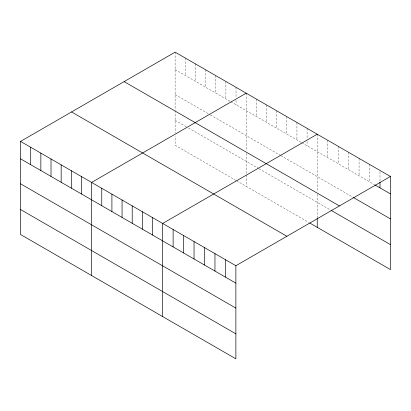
<?xml version="1.0" encoding="UTF-8"?>
<svg xmlns="http://www.w3.org/2000/svg" width="411" height="411" viewBox="0 0 411 411"><rect width="100%" height="100%" fill="white"/><g stroke="black" fill="none" stroke-linecap="round" stroke-linejoin="round"><path stroke-width="0.31" stroke-dasharray="2.06 1.54" d="M175.122 69.577L230.155 101.347M230.689 101.656L301.212 142.376M301.746 142.684L374.488 184.678M175.122 94.561L209.851 114.607M210.386 114.916L280.374 155.322M280.908 155.63L353.018 197.265M175.122 120.295L186.342 126.773M188.479 128.006L258.468 168.418M259.002 168.726L330.449 209.975M236.032 180.439L175.122 145.278L175.122 135.907M236.566 180.748L308.692 222.392M379.99 171.685L379.99 181.636M369.53 164.405L369.53 181.816M359.075 158.363L359.075 175.78M348.615 152.327L348.615 169.743M338.155 146.29L338.155 163.701M327.695 140.249L327.695 157.665M317.241 134.212L317.241 191.927M317.241 194.377L317.241 217.958M307.089 128.35L307.089 138.923M307.089 141.415L307.089 145.766M296.937 122.493L296.937 139.904M286.786 116.632L286.786 134.048M276.634 110.77L276.634 128.186M266.482 104.908L266.482 122.324M256.33 99.051L256.33 116.462M246.184 93.189L246.184 150.904M246.184 153.354L246.184 173.812M246.184 175.06L246.184 186.301M236.032 87.327L236.032 97.9M236.032 100.387L236.032 104.743M225.88 81.465L225.88 98.881M215.729 75.603L215.729 93.02M205.577 69.747L205.577 87.158M195.425 63.885L195.425 81.301M185.274 58.023L185.274 75.439M175.122 52.161L175.122 109.881M175.122 110.492L175.122 132.789"/><path stroke-width="0.62" d="M20.55 141.405L235.878 265.722L235.878 358.839L20.55 234.522L20.55 141.405L175.122 52.161L390.45 176.478L390.45 269.595L309.76 223.009M246.184 93.189L91.607 182.433L91.607 275.545M317.241 134.212L162.664 223.456L162.664 316.568M235.878 265.722L390.45 176.478M375.038 184.996L390.45 193.894M353.568 197.583L390.45 218.878M124.117 81.614L339.44 205.932M330.999 210.288L390.45 244.612M71.56 111.956L286.883 236.274M20.55 158.821L235.878 283.138M20.55 183.799L235.878 308.116M20.55 209.538L235.878 333.855M379.99 182.258L379.99 187.858M317.241 218.585L317.241 227.324M225.418 259.685L225.418 277.101M214.958 253.649L214.958 271.06M204.498 247.607L204.498 265.023M194.043 241.57L194.043 258.987M183.583 235.534L183.583 252.945M173.123 229.492L173.123 246.908M152.512 217.594L152.512 235.01M142.365 211.732L142.365 229.148M132.214 205.875L132.214 223.286M122.062 200.013L122.062 217.429M111.91 194.151L111.91 211.567M101.758 188.289L101.758 205.706M81.455 176.571L81.455 193.987M71.303 170.709L71.303 188.125M61.157 164.847L61.157 182.263M51.005 158.99L51.005 176.401M40.853 153.128L40.853 170.544M30.702 147.266L30.702 164.683"/></g></svg>
